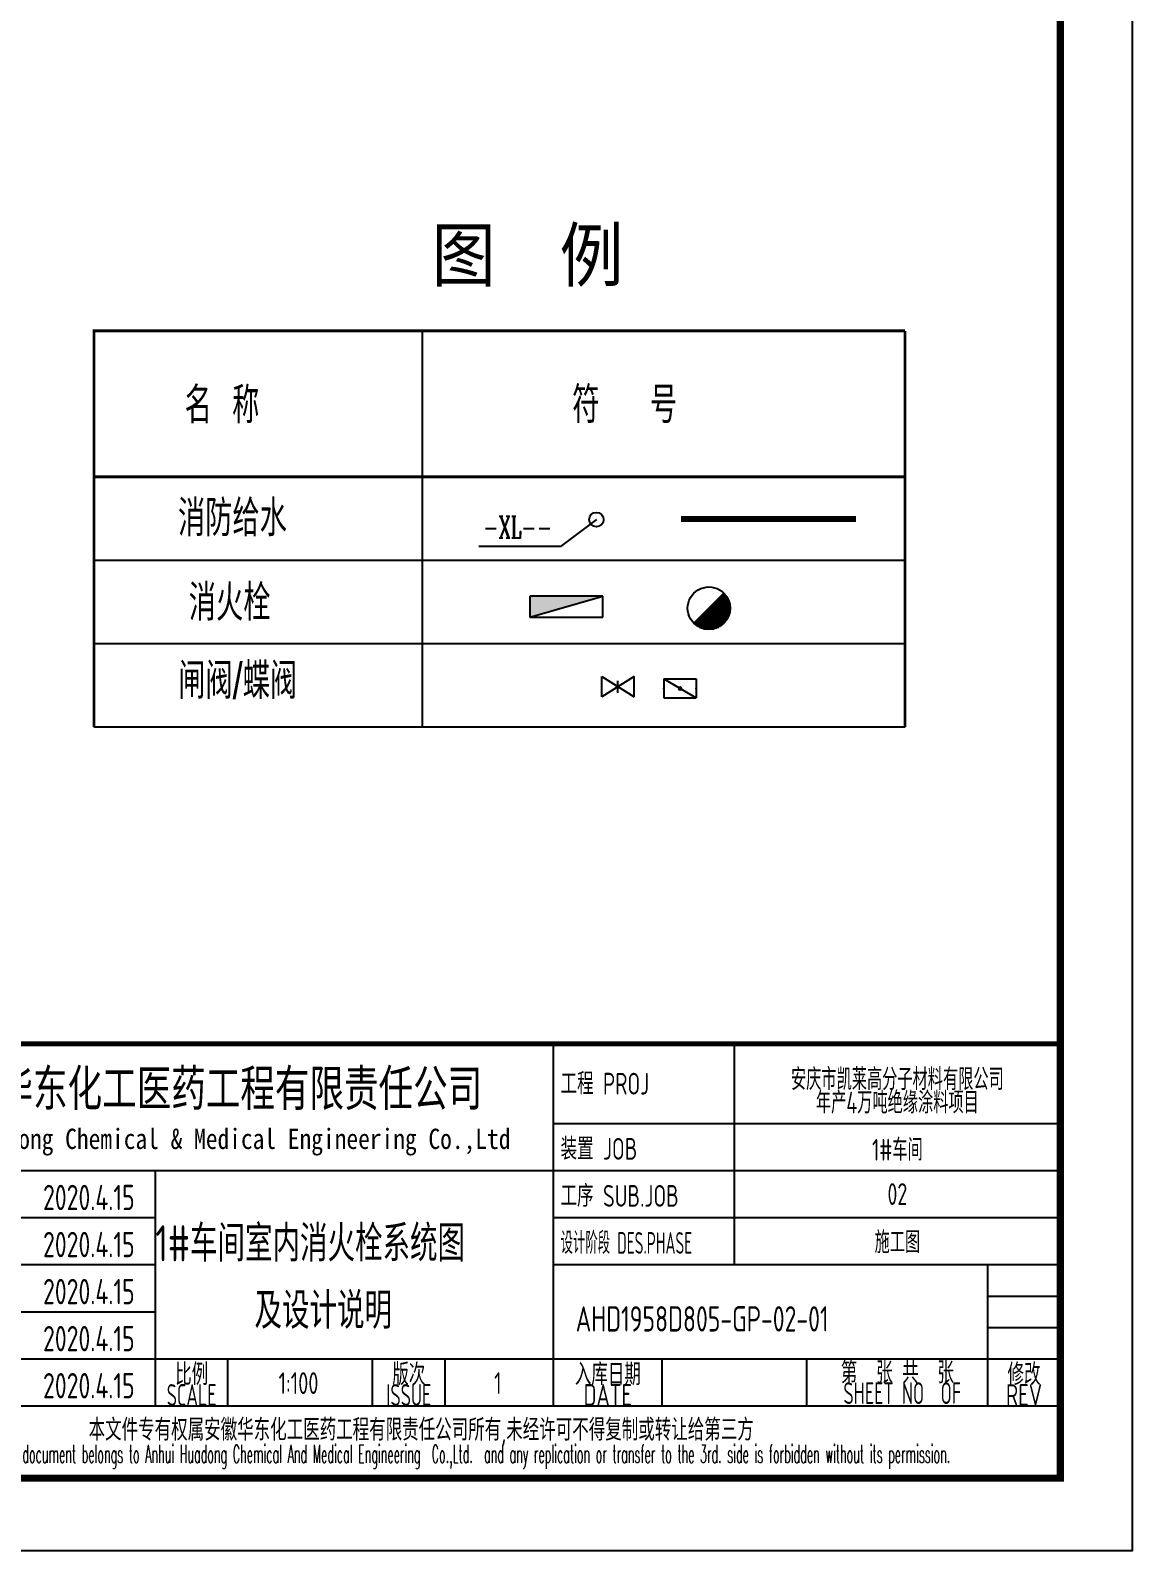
# Model space of a CAD drawing. Extents: x 4579863 to 4663963, y -547270 to -273670.
# Drawn here: x 4624035 to 4639263, y -349375 to -328375 of the extents above; entities that cross this region are included whole.
import ezdxf
from ezdxf.enums import TextEntityAlignment as Align

# ---------------------------------------------------------------- set-up
doc = ezdxf.new("R2010")
doc.units = 0
doc.header["$LTSCALE"] = 1000
doc.header["$MEASUREMENT"] = 0
doc.layers.get('0').update_dxf_attribs({"linetype": 'CONTINUOUS'})
for name, color, linetype in [('AXIS', 3, 'CONTINUOUS'), ('DIM_消防', 3, 'CONTINUOUS'), ('GPSCOMMON', 7, 'CONTINUOUS'), ('HC_X_S', 7, 'CONTINUOUS'), ('PIPE-消防', 1, 'CONTINUOUS'), ('PIPE-给水', 3, 'CONTINUOUS'), ('TEXT_给水', 7, 'CONTINUOUS'), ('TWT_TEXT', 7, 'CONTINUOUS'), ('VALVE_喷淋', 7, 'CONTINUOUS'), ('VPIPE-消防', 1, 'TG_X')]:
    doc.layers.add(name, color=color, linetype=linetype)
doc.styles.add('-宋体', font='', dxfattribs={"width": 0.8})
doc.styles.add('_TWT_PIPEDN', font='yb.shx', dxfattribs={"width": 0.8, "height": 3, "bigfont": 'HZTXT.shx'})
doc.styles.add('_TWT_SERIAL', font='COMPLEX', dxfattribs={"width": 0.8, "height": 3, "bigfont": 'HZTXT'})
doc.styles.add('ECEC_TQ', font='txt_l.shx', dxfattribs={"bigfont": 'hztxt_l.shx'})
doc.styles.add('sceie', font='SCEIE', dxfattribs={"width": 0.75, "bigfont": 'SCEIC'})
doc.styles.get("Standard").update_dxf_attribs({"font": 'GBENOR', "bigfont": 'GBCBIG'})
doc.styles.add('TG_LINETYPE', font='SIMPLEX', dxfattribs={"width": 0.8, "height": 3, "bigfont": 'HZTXT'})
doc.styles.add('TSSD_Rein', font='Tssdeng.shx', dxfattribs={"width": 0.7, "bigfont": 'hztxt.shx'})
doc.styles.add('宋体', font='', dxfattribs={"width": 0.7})
doc.styles.get('-宋体').set_extended_font_data('SimSun')
doc.styles.get('宋体').set_extended_font_data('SimSun')
doc.linetypes.add('TG_X', pattern='A,2,-0.3,["X",TG_LINETYPE,S=0.1,R=0,X=-0.23,Y=-0.15],0', length=2.3)

# ---------------------------------------------------------------- blocks, each defined once
blk = doc.blocks.new('IGP_DSBLK')
at = {"linetype": 'Continuous', "lineweight": -2}
blk.add_hatch(color=0, dxfattribs=at).paths.add_polyline_path([(-350, 100), (350, -100), (-350, -100)])
at = {"color": 0, "linetype": 'Continuous', "lineweight": -2}
for p, q in [((-350, 100), (350, 100)), ((-350, -100), (-350, 100)), ((-350, 100), (350, -100)), ((350, 100), (350, -100)), ((350, -100), (-350, -100))]:
    blk.add_line(p, q, dxfattribs=at)
blk = doc.blocks.new('IGP_A_DS')
at = {"color": 0}
for p, q in [((-96.2, 39.8), (96.2, 232.2)), ((59.1, 13.5), (59.1, 195.1)), ((59.6, 195.6), (122.2, 195.6)), ((64.6, 16.3), (64.6, 200.6)), ((65, 201), (119.4, 201)), ((70, 19.4), (70, 206)), ((70.5, 206.5), (116.3, 206.5)), ((75.5, 22.9), (75.5, 211.5)), ((76, 212), (112.8, 212)), ((81, 26.7), (81, 217)), ((81.4, 217.4), (108.9, 217.4)), ((86.4, 31), (86.4, 222.4)), ((86.9, 222.9), (104.6, 222.9)), ((91.9, 35.7), (91.9, 227.9)), ((92.3, 228.3), (99.8, 228.3)), ((97.3, 41), (97.3, 231)), ((102.8, 47), (102.8, 225)), ((108.3, 53.7), (108.3, 218.3)), ((113.7, 61.4), (113.7, 210.6)), ((119.2, 70.5), (119.2, 201.5)), ((-38.7, 97.3), (130.4, 97.3)), ((-33.7, 4.2), (-33.7, 102.3)), ((-33.2, 102.8), (131.9, 102.8)), ((-28.2, 3), (-28.2, 107.8)), ((-27.8, 108.2), (133.1, 108.2)), ((-22.8, 1.9), (-22.8, 113.2)), ((-22.3, 113.7), (134.1, 113.7)), ((-17.3, 1.1), (-17.3, 118.7)), ((-16.9, 119.1), (134.9, 119.1)), ((-11.9, 0.5), (-11.9, 124.1)), ((-11.4, 124.6), (135.5, 124.6)), ((-6.4, 0.2), (-6.4, 129.6)), ((-5.9, 130.1), (135.9, 130.1)), ((-0.9, 0), (-0.9, 135.1)), ((-0.5, 135.5), (136, 135.5)), ((4.5, 0.1), (4.5, 140.5)), ((5, 141), (135.9, 141)), ((10, 0.4), (10, 146)), ((10.4, 146.4), (135.6, 146.4)), ((15.4, 0.9), (15.4, 151.4)), ((15.9, 151.9), (135.1, 151.9)), ((20.9, 1.6), (20.9, 156.9)), ((21.4, 157.4), (134.3, 157.4)), ((26.4, 2.6), (26.4, 162.4)), ((26.8, 162.8), (133.3, 162.8)), ((31.8, 3.8), (31.8, 167.8)), ((32.3, 168.3), (132.1, 168.3)), ((37.3, 5.2), (37.3, 173.3)), ((37.7, 173.7), (130.7, 173.7)), ((42.7, 6.9), (42.7, 178.7)), ((43.2, 179.2), (128.9, 179.2)), ((48.2, 8.8), (48.2, 184.2)), ((48.7, 184.7), (127, 184.7)), ((53.7, 11), (53.7, 189.7)), ((54.1, 190.1), (124.8, 190.1)), ((124.6, 81.6), (124.6, 190.4)), ((130.1, 96.4), (130.1, 175.6)), ((135.6, 125.1), (135.6, 146.8)), ((-93.8, 37.5), (-93.8, 42.2)), ((-93.5, 37.2), (93.5, 37.2)), ((-93.3, 42.7), (98.9, 42.7)), ((-88.3, 32.6), (-88.3, 47.7)), ((-87.8, 48.2), (103.8, 48.2)), ((-87.4, 31.8), (87.4, 31.8)), ((-82.8, 28.1), (-82.8, 53.2)), ((-82.4, 53.6), (108.2, 53.6)), ((-80.4, 26.3), (80.4, 26.3)), ((-77.4, 24.2), (-77.4, 58.6)), ((-76.9, 59.1), (112.1, 59.1)), ((-72.4, 20.9), (72.4, 20.9)), ((-71.9, 20.6), (-71.9, 64.1)), ((-71.5, 64.5), (115.7, 64.5)), ((-66.5, 17.3), (-66.5, 69.5)), ((-66, 70), (118.9, 70)), ((-62.8, 15.4), (62.8, 15.4)), ((-61, 14.4), (-61, 75)), ((-60.5, 75.5), (121.8, 75.5)), ((-55.5, 11.9), (-55.5, 80.5)), ((-55.1, 80.9), (124.3, 80.9)), ((-51, 9.9), (51, 9.9)), ((-50.1, 9.6), (-50.1, 85.9)), ((-49.6, 86.4), (126.6, 86.4)), ((-44.6, 7.5), (-44.6, 91.4)), ((-44.2, 91.8), (128.6, 91.8)), ((-39.2, 5.8), (-39.2, 96.8)), ((-34.6, 4.5), (34.6, 4.5))]:
    blk.add_line(p, q, dxfattribs=at)
at = {"color": 0, "extrusion": (0, 0, -1)}
for start_param, end_param in [(-0.785401, 2.356192), (2.356192, 5.497784)]:
    blk.add_ellipse((0, 136), major_axis=(-136, 0), ratio=1, start_param=start_param, end_param=end_param, dxfattribs=at)
blk = doc.blocks.new('$VALVE$00000316')
for p, q in [((-125, 72), (125, -72)), ((-125, 72), (-125, -72)), ((-125, 72), (125, 72)), ((125, 72), (125, -72)), ((-125, -72), (125, -72))]:
    blk.add_line(p, q)
at = {"const_width": 21.1}
blk.add_lwpolyline([(-11, 0, 1), (11, 0, 1)], format="xyb", close=True, dxfattribs=at)
for p in [(-125, 0), (125, 0)]:
    blk.add_point(p)
at = {"color": 7, "flags": 9}
for tag in ['XSIZE', 'YSIZE']:
    blk.add_attdef(tag, (0, 0), '', height=0.5, dxfattribs=at)

msp = doc.modelspace()

# ---------------------------------------------------------------- linework, layer by layer
for p, q in [((4631262.8, -347375), (4631262.8, -342375)), ((4633762.8, -345425), (4633762.8, -342375)), ((4638262.8, -348375), (4638262.8, -342375)), ((4631262.8, -343475), (4638262.8, -343475)), ((4620262.8, -344125), (4631262.8, -344125)), ((4620342.8, -344125), (4631342.8, -344125)), ((4625762.8, -347375), (4625762.8, -344125)), ((4625762.8, -347375), (4625762.8, -344125)), ((4631262.8, -344125), (4638262.8, -344125)), ((4620262.8, -344775), (4625762.8, -344775)), ((4631262.8, -344775), (4638262.8, -344775)), ((4620262.8, -345425), (4625762.8, -345425)), ((4631262.8, -345425), (4638262.8, -345425)), ((4637262.8, -347375), (4637262.8, -345425)), ((4637262.8, -345858.3), (4638262.8, -345858.3)), ((4620262.8, -346075), (4625762.8, -346075)), ((4637262.8, -346291.6), (4638262.8, -346291.6)), ((4620262.8, -346725), (4625762.8, -346725)), ((4625762.8, -346725), (4638262.8, -346725)), ((4626762.8, -347375), (4626762.8, -346725)), ((4628762.8, -347375), (4628762.8, -346725)), ((4629762.8, -347375), (4629762.8, -346725)), ((4632762.8, -347375), (4632762.8, -346725)), ((4634762.8, -347375), (4634762.8, -346725)), ((4620262.8, -347375), (4638262.8, -347375)), ((4620262.8, -348375), (4638262.8, -348375))]:
    msp.add_line(p, q)
at = {"color": 0}
msp.add_lwpolyline([(4579862.8, -349375), (4639262.8, -349375), (4639262.8, -307375), (4579862.8, -307375), (4579862.8, -349375)], dxfattribs=at)
at = {"color": 0, "const_width": 100}
msp.add_lwpolyline([(4638262.8, -348375), (4582362.8, -348375), (4582362.8, -308375), (4638262.8, -308375)], close=True, dxfattribs=at)
at = {"const_width": 70}
msp.add_lwpolyline([(4638262.8, -342375), (4620262.8, -342375)], dxfattribs=at)
at = {"layer": 'DIM_消防'}
for p, q in [((4631854.2, -335132.8), (4631357.7, -335505.1)), ((4631357.7, -335505.1), (4630229.2, -335505.1))]:
    msp.add_line(p, q, dxfattribs=at)
at = {"layer": 'GPSCOMMON', "color": 255}
for p, q in [((4629451.3, -337997.4), (4629451.3, -332525.4)), ((4624913.1, -334541.4), (4636119.7, -334541.4)), ((4624913.1, -335693.4), (4636119.7, -335693.4)), ((4624913.1, -336845.4), (4636119.7, -336845.4)), ((4631928.2, -337580.4), (4631928.2, -337299.6)), ((4631928.2, -337299.6), (4632377.5, -337580.4)), ((4632377.5, -337299.6), (4631928.2, -337580.4)), ((4632152.9, -337527.9), (4632152.9, -337359.4)), ((4632377.5, -337580.4), (4632377.5, -337299.6)), ((4624913.1, -337997.4), (4636119.7, -337997.4))]:
    msp.add_line(p, q, dxfattribs=at)
at = {"layer": 'GPSCOMMON', "color": 255, "const_width": 37.8}
for points in [[(4624913.1, -337997.4), (4624913.1, -332525.4), (4636119.7, -332525.4)], [(4636119.7, -337997.4), (4636119.7, -332525.4)]]:
    msp.add_lwpolyline(points, dxfattribs=at)
at = {"layer": 'PIPE-消防', "linetype": 'TG_X', "const_width": 86.4}
msp.add_lwpolyline([(4633023.2, -335124.3), (4635440.2, -335124.3)], dxfattribs=at)
at = {"layer": 'PIPE-给水', "color": 255, "linetype": 'Continuous', "const_width": 40}
msp.add_lwpolyline([(4624913.1, -334541.4), (4636119.7, -334541.4)], dxfattribs=at)
at = {"layer": 'VPIPE-消防', "linetype": 'Continuous'}
msp.add_circle((4631854.2, -335132.8), 100, dxfattribs=at)

# ---------------------------------------------------------------- block references
at = {"layer": 'HC_X_S', "xscale": -1.440000001341105, "yscale": 1.439999997615814, "zscale": 1.44, "rotation": 180}
msp.add_blockref('IGP_DSBLK', (4631440.7, -336336.1), dxfattribs=at)
at = {"layer": 'HC_X_S', "xscale": 2.160000000149012, "yscale": 2.159999996423721, "zscale": 1.08}
msp.add_blockref('IGP_A_DS', (4633408.9, -336650.6), dxfattribs=at)
at = {"layer": 'VALVE_喷淋', "xscale": 1.800000000745058, "yscale": 1.799999997019768, "zscale": 1.8}
msp.add_blockref('$VALVE$00000316', (4633010.2, -337463.9), dxfattribs=at)

# ---------------------------------------------------------------- texts
for s, height, style, width, p in [('安徽华东化工医药工程有限责任公司', 500, '宋体', 0.7, (4626457.7, -342975)), ('Anhui Huadong Chemical & Medical Engineering Co.,Ltd', 280, '宋体', 0.85, (4626457.7, -343725)), ('比例', 300, 'sceie', 0.8, (4626262.8, -346925)), ('1:100', 300, 'sceie', 0.8, (4627738.7, -347061.9)), ('版次', 300, 'sceie', 0.8, (4629262.8, -346925)), ('1', 300, 'sceie', 0.8, (4630492.2, -347061.9)), ('入库日期', 300, 'sceie', 0.8, (4632012.8, -346925)), ('第  张 共  张', 300, 'sceie', 0.8, (4636012.8, -346900)), ('修改', 300, 'sceie', 0.8, (4637762.8, -346925)), ('SCALE', 300, 'sceie', 0.7, (4626262.8, -347225)), ('ISSUE', 300, 'sceie', 0.7, (4629262.8, -347225)), ('DATE', 300, 'sceie', 0.8, (4632012.8, -347225)), ('SHEET NO  OF  ', 300, 'sceie', 0.7, (4636194.1, -347200)), ('REV', 300, 'sceie', 0.8, (4637762.8, -347225)), ('本文件专有权属安徽华东化工医药工程有限责任公司所有,未经许可不得复制或转让给第三方', 300, 'sceie', 0.8, (4629433.9, -347723.9)), ('The proprietary right of this document belongs to Anhui Huadong Chemical And Medical Engineering  Co.,Ltd.  and any replication or transfer to the 3rd. side is forbidden without its permission. ', 250, 'ECEC_TQ', 0.45, (4629262.8, -348075))]:
    msp.add_text(s, height=height, dxfattribs=dict(style=style, width=width)).set_placement(p, align=Align.MIDDLE)
at = {"style": 'sceie'}
for s, width, p in [('工程 PROJ', 0.8, (4631359.7, -343075)), ('装置 JOB', 0.8, (4631359.7, -343975)), ('工序 SUB.JOB', 0.8, (4631359.7, -344625)), ('设计阶段 DES.PHASE', 0.6, (4631359.7, -345275))]:
    msp.add_text(s, height=300, dxfattribs=dict(at, width=width)).set_placement(p)
at = {"style": 'sceie', "width": 0.8}
for p in [(4624842.1, -344496.4), (4624842.1, -345146.4), (4624842.1, -345796.4), (4624842.1, -346446.4), (4624842.1, -347096.4)]:
    msp.add_attdef('2020.4.15', text='200320-02-040', height=350, dxfattribs=at).set_placement(p, align=Align.MIDDLE)
at = {"layer": 'AXIS', "style": 'TSSD_Rein', "width": 0.7}
for s, p in [('安庆市凯莱高分子材料有限公司', (4636012.8, -342847.4)), ('年产4万吨绝缘涂料项目', (4636012.8, -343170.4)), ('1#车间', (4636012.8, -343821.2)), ('02', (4636012.8, -344450)), ('施工图', (4636012.8, -345100))]:
    msp.add_text(s, height=300, dxfattribs=at).set_placement(p, align=Align.MIDDLE)
at = {"layer": 'DIM_消防', "color": 7, "style": '_TWT_SERIAL', "width": 0.64}
msp.add_text('-XL--', height=300, dxfattribs=at).set_placement((4630289.2, -335385.1))
at = {"layer": 'GPSCOMMON', "color": 255, "style": '-宋体', "width": 0.9}
msp.add_text('图  例', height=720, dxfattribs=at).set_placement((4629580.1, -331836.8))
at = {"layer": 'TEXT_给水', "color": 4, "style": 'sceie', "width": 0.8}
for s, height, p in [('1#车间室内消火栓系统图', 500, (4625762.8, -345381.5)), ('及设计说明', 500, (4627130.8, -346310.3)), ('AHD1958D805-GP-02-01', 350, (4631569.2, -346348.7))]:
    msp.add_text(s, height=height, dxfattribs=at).set_placement(p)
at = {"layer": 'TWT_TEXT', "color": 31, "style": '_TWT_PIPEDN', "width": 0.752941}
for s, p in [('名  称', (4626165.4, -333803)), ('符     号', (4631520.1, -333798.4)), ('消防给水', (4626073.1, -335361.7)), ('消火栓', (4626222.6, -336530.6)), ('闸阀/蝶阀', (4626075.2, -337610.4))]:
    msp.add_text(s, height=500, dxfattribs=at).set_placement(p)

doc.saveas('drawing.dxf')
